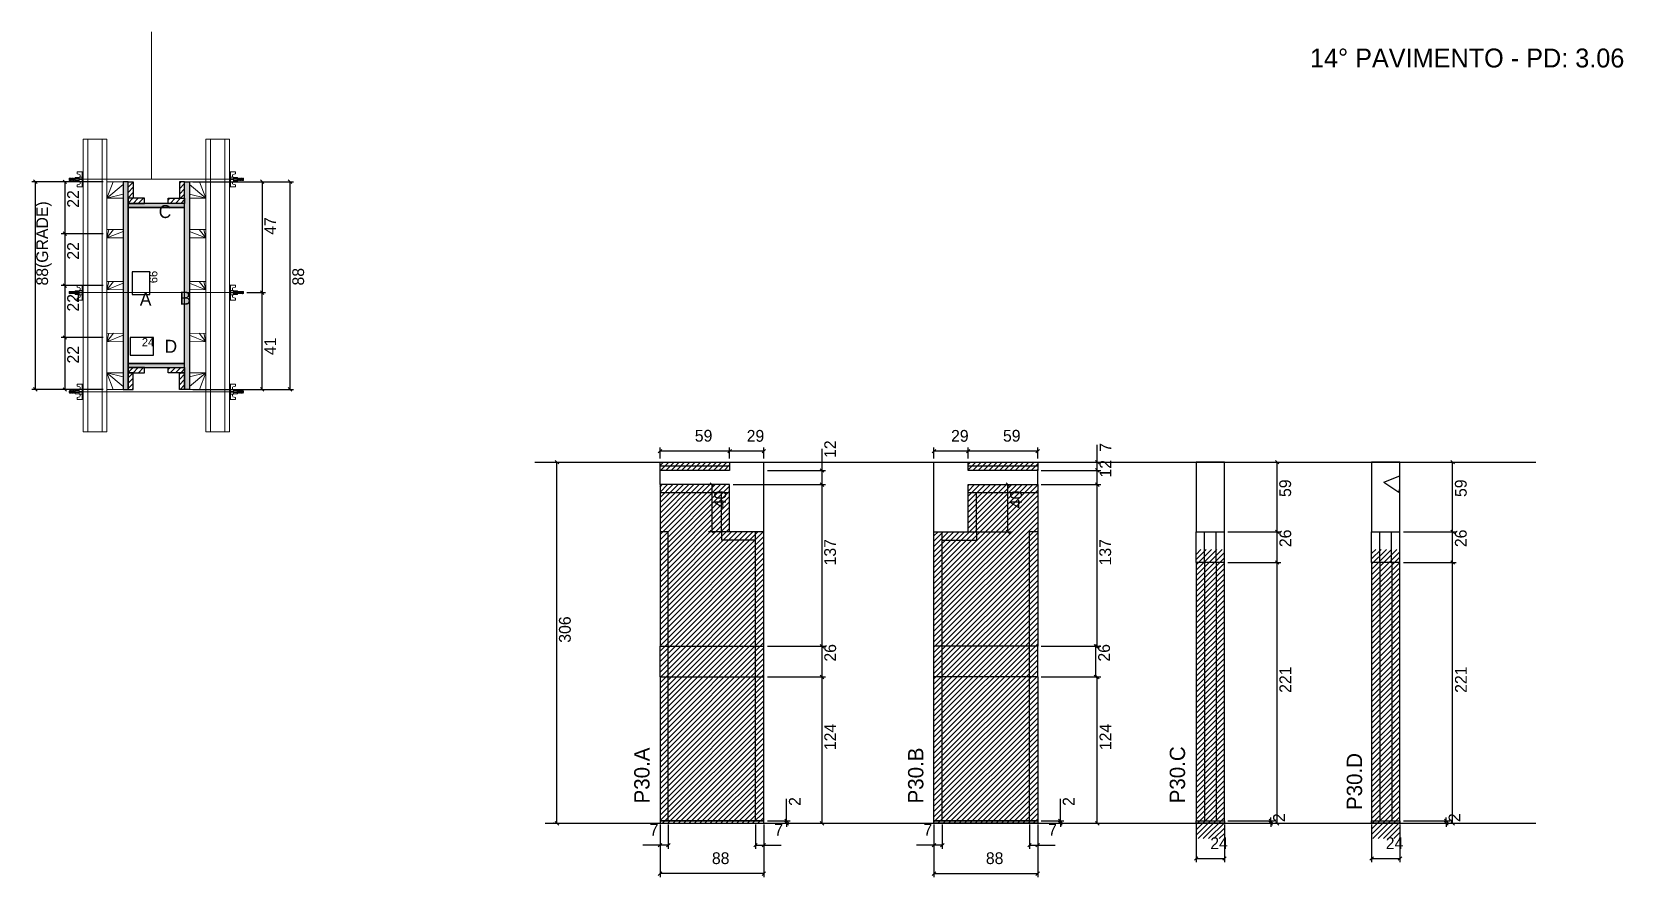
# Model space of a CAD drawing. Header units: metres. Extents: x 7354 to 8703, y 2796 to 3513.
import ezdxf

# ---------------------------------------------------------------- set-up
doc = ezdxf.new("R2010")
doc.units = ezdxf.units.M
for name, color, linetype in [('CHAPA', 7, 'Continuous'), ('COTA', 7, 'Continuous'), ('Hachura', 7, 'Continuous'), ('Madeira', 7, 'Continuous'), ('NIVEL 2° PAV.', 7, 'Continuous'), ('NOMENCLATURA', 7, 'Continuous'), ('Nível', 7, 'Continuous'), ('Painéis', 7, 'Continuous'), ('Perfil Metálico', 7, 'Continuous'), ('SARR_2.2x7', 7, 'Continuous'), ('SARRAFO', 7, 'Continuous'), ('Texto Seção', 7, 'Continuous'), ('TEXTO_GERAL', 7, 'Continuous')]:
    doc.layers.add(name, color=color, linetype=linetype)

msp = doc.modelspace()

# ---------------------------------------------------------------- hatches: boundary and pattern name
at = {"layer": 'COTA'}
h = msp.add_hatch(dxfattribs=at)
h.set_pattern_fill('AR-CONC')
h.paths.add_polyline_path([(8341.2, 3088.9), (8365.2, 3088.9), (8365.2, 3147.9), (8341.2, 3147.9), (8341.2, 3088.9)])
h = msp.add_hatch(dxfattribs=at)
h.set_pattern_fill('AR-CONC')
h.paths.add_polyline_path([(8490, 3088.9), (8514, 3088.9), (8514, 3147.9), (8490, 3147.9), (8490, 3088.9)])
at = {"layer": 'Hachura'}
h = msp.add_hatch(color=7, dxfattribs=at)
h.dxf.hatch_style = 1
h.paths.add_polyline_path([(7435.5, 3385.6), (7431.5, 3385.6), (7431.5, 3209.6), (7435.5, 3209.6), (7435.5, 3385.6)])
h = msp.add_hatch(dxfattribs=at)
h.set_pattern_fill('ANSI31')
h.paths.add_polyline_path([(7435.5, 3371.6), (7439.9, 3371.6), (7439.9, 3385.6), (7435.5, 3385.6), (7435.5, 3371.6)])
h = msp.add_hatch(dxfattribs=at)
h.set_pattern_fill('ANSI31')
h.paths.add_polyline_path([(7483.5, 3371.6), (7479.1, 3371.6), (7479.1, 3385.6), (7483.5, 3385.6), (7483.5, 3371.6)])
h = msp.add_hatch(color=7, dxfattribs=at)
h.dxf.hatch_style = 1
h.paths.add_polyline_path([(7483.5, 3385.6), (7487.5, 3385.6), (7487.5, 3209.6), (7483.5, 3209.6), (7483.5, 3385.6)])
h = msp.add_hatch(dxfattribs=at)
h.set_pattern_fill('ANSI31')
h.paths.add_polyline_path([(7435.5, 3367.2), (7435.5, 3371.6), (7449.5, 3371.6), (7449.5, 3367.2), (7435.5, 3367.2)])
h = msp.add_hatch(color=7, dxfattribs=at)
h.dxf.hatch_style = 1
h.paths.add_polyline_path([(7483.5, 3363.6), (7483.5, 3367.2), (7435.5, 3367.2), (7435.5, 3363.6), (7483.5, 3363.6)])
h = msp.add_hatch(color=7, dxfattribs=at)
h.dxf.hatch_style = 1
h.paths.add_polyline_path([(7483.5, 3363.6), (7483.5, 3367.2), (7435.5, 3367.2), (7435.5, 3363.6), (7483.5, 3363.6)])
h = msp.add_hatch(dxfattribs=at)
h.set_pattern_fill('ANSI31')
h.paths.add_polyline_path([(7483.5, 3367.2), (7483.5, 3371.6), (7469.5, 3371.6), (7469.5, 3367.2), (7483.5, 3367.2)])
h = msp.add_hatch(color=7, dxfattribs=at)
h.dxf.hatch_style = 1
h.paths.add_polyline_path([(7483.5, 3228), (7483.5, 3231.6), (7435.5, 3231.6), (7435.5, 3228), (7483.5, 3228)])
h = msp.add_hatch(color=7, dxfattribs=at)
h.dxf.hatch_style = 1
h.paths.add_polyline_path([(7483.5, 3228), (7483.5, 3231.6), (7435.5, 3231.6), (7435.5, 3228), (7483.5, 3228)])
h = msp.add_hatch(dxfattribs=at)
h.set_pattern_fill('ANSI31')
h.paths.add_polyline_path([(7435.5, 3223.6), (7435.5, 3228), (7449.5, 3228), (7449.5, 3223.6), (7435.5, 3223.6)])
h = msp.add_hatch(dxfattribs=at)
h.set_pattern_fill('ANSI31')
h.paths.add_polyline_path([(7483.5, 3223.6), (7483.5, 3228), (7469.5, 3228), (7469.5, 3223.6), (7483.5, 3223.6)])
h = msp.add_hatch(dxfattribs=at)
h.set_pattern_fill('ANSI31')
h.paths.add_polyline_path([(7435.5, 3223.6), (7439.9, 3223.6), (7439.9, 3209.6), (7435.5, 3209.6), (7435.5, 3223.6)])
h = msp.add_hatch(dxfattribs=at)
h.set_pattern_fill('ANSI31')
h.paths.add_polyline_path([(7483.5, 3223.6), (7479.1, 3223.6), (7479.1, 3209.6), (7483.5, 3209.6), (7483.5, 3223.6)])
h = msp.add_hatch(dxfattribs=at)
h.set_pattern_fill('ANSI31')
h.paths.add_polyline_path([(7974.6, 2991.9), (7886.6, 2991.9), (7886.6, 2841.9), (7974.6, 2841.9), (7974.6, 2991.9)])
h.paths.add_polyline_path([(7945.6, 3140.9), (7945.6, 3147.9), (7886.6, 3147.9), (7886.6, 3140.9), (7945.6, 3140.9)])
h.paths.add_polyline_path([(7974.6, 3088.9), (7945.6, 3088.9), (7945.6, 3128.9), (7886.6, 3128.9), (7886.6, 3088.9), (7886.6, 3088.9), (7886.6, 2991.9), (7974.6, 2991.9), (7974.6, 3088.9)])
h = msp.add_hatch(dxfattribs=at)
h.set_pattern_fill('ANSI31')
h.paths.add_polyline_path([(8118.9, 2991.9), (8206.9, 2991.9), (8206.9, 2841.9), (8118.9, 2841.9), (8118.9, 2991.9)])
h.paths.add_polyline_path([(8147.9, 3140.9), (8147.9, 3147.9), (8206.9, 3147.9), (8206.9, 3140.9), (8147.9, 3140.9)])
h.paths.add_polyline_path([(8118.9, 3088.9), (8147.9, 3088.9), (8147.9, 3128.9), (8206.9, 3128.9), (8206.9, 3088.9), (8206.9, 3088.9), (8206.9, 2991.9), (8118.9, 2991.9), (8118.9, 3088.9)])
h = msp.add_hatch(dxfattribs=at)
h.set_pattern_fill('ANSI31')
h.paths.add_polyline_path([(8365.2, 3073.9), (8341.2, 3073.9), (8341.2, 2828.9), (8365.2, 2828.9), (8365.2, 3073.9)])
h = msp.add_hatch(dxfattribs=at)
h.set_pattern_fill('ANSI31')
h.paths.add_polyline_path([(8514, 3073.9), (8490, 3073.9), (8490, 2828.9), (8514, 2828.9), (8514, 3073.9)])

# ---------------------------------------------------------------- linework, layer by layer
at = {"layer": 'CHAPA', "color": 1, "lineweight": 25}
for points in [[(7435.5, 3385.6), (7431.5, 3385.6), (7431.5, 3209.6), (7435.5, 3209.6)], [(7435.5, 3385.6), (7431.5, 3385.6), (7431.5, 3209.6), (7435.5, 3209.6)], [(7483.5, 3385.6), (7487.5, 3385.6), (7487.5, 3209.6), (7483.5, 3209.6)], [(7483.5, 3385.6), (7487.5, 3385.6), (7487.5, 3209.6), (7483.5, 3209.6)], [(7483.5, 3363.6), (7483.5, 3367.2), (7435.5, 3367.2), (7435.5, 3363.6)], [(7483.5, 3363.6), (7483.5, 3367.2), (7435.5, 3367.2), (7435.5, 3363.6)], [(7483.5, 3228), (7483.5, 3231.6), (7435.5, 3231.6), (7435.5, 3228)], [(7483.5, 3228), (7483.5, 3231.6), (7435.5, 3231.6), (7435.5, 3228)]]:
    msp.add_lwpolyline(points, close=True, dxfattribs=at)
at = {"layer": 'COTA', "color": 0, "lineweight": 25}
for p, q in [((7358.4, 3384.1), (7355.4, 3387.1)), ((7383.4, 3384), (7380.4, 3387)), ((7550.7, 3384.1), (7547.7, 3387.1)), ((7574.4, 3384.1), (7571.4, 3387.1)), ((7380.4, 3343), (7383.4, 3340)), ((7383.4, 3340), (7380.4, 3343)), ((7380.4, 3299), (7383.4, 3296)), ((7383.4, 3296), (7380.4, 3299)), ((7550.7, 3290.1), (7547.7, 3293.1)), ((7547.7, 3293.1), (7550.7, 3290.1)), ((7380.4, 3255), (7383.4, 3252)), ((7383.4, 3252), (7380.4, 3255)), ((7355.4, 3211.1), (7358.4, 3208.1)), ((7380.4, 3211), (7383.4, 3208)), ((7547.7, 3211.1), (7550.7, 3208.1)), ((7571.4, 3211.1), (7574.4, 3208.1)), ((7888.1, 3158.7), (7885.1, 3155.7)), ((7944.1, 3155.7), (7947.1, 3158.7)), ((7947.1, 3158.7), (7944.1, 3155.7)), ((7973.1, 3155.7), (7976.1, 3158.7)), ((8120.4, 3158.7), (8117.4, 3155.7)), ((8146.4, 3155.7), (8149.4, 3158.7)), ((8149.4, 3158.7), (8146.4, 3155.7)), ((8205.4, 3155.7), (8208.4, 3158.7)), ((8258.9, 3146.4), (8255.9, 3149.4)), ((8411.4, 3146.4), (8408.4, 3149.4)), ((8560.2, 3146.4), (8557.2, 3149.4)), ((8025.5, 3139.3), (8022.5, 3142.3)), ((8258.9, 3139.4), (8255.9, 3142.4)), ((8255.9, 3142.4), (8258.9, 3139.4)), ((7932.2, 3127.4), (7929.2, 3130.4)), ((8025.5, 3127.4), (8022.5, 3130.4)), ((8022.5, 3130.4), (8025.5, 3127.4)), ((8183, 3127.4), (8180, 3130.4)), ((8258.9, 3127.4), (8255.9, 3130.4)), ((8255.9, 3130.4), (8258.9, 3127.4)), ((7929.2, 3090.4), (7932.2, 3087.4)), ((8180, 3090.4), (8183, 3087.4)), ((8408.4, 3090.4), (8411.4, 3087.4)), ((8557.2, 3090.4), (8560.2, 3087.4)), ((8411.4, 3061.4), (8408.4, 3064.4)), ((8560.2, 3061.4), (8557.2, 3064.4)), ((8022.5, 2993.4), (8025.5, 2990.4)), ((8255.9, 2993.4), (8258.9, 2990.4)), ((8025.5, 2964.4), (8022.5, 2967.4)), ((8258.9, 2964.4), (8255.9, 2967.4)), ((7992.4, 2845.4), (7995.4, 2842.4)), ((7995.4, 2840.4), (7992.4, 2843.4)), ((8022.5, 2843.4), (8025.5, 2840.4)), ((8224.6, 2845.4), (8227.6, 2842.4)), ((8227.6, 2840.4), (8224.6, 2843.4)), ((8255.9, 2843.4), (8258.9, 2840.4)), ((8403, 2845.4), (8406, 2842.4)), ((8406, 2840.4), (8403, 2843.4)), ((8408.4, 2843.4), (8411.4, 2840.4)), ((8551.8, 2845.4), (8554.8, 2842.4)), ((8554.8, 2840.4), (8551.8, 2843.4)), ((8557.2, 2843.4), (8560.2, 2840.4)), ((7888.1, 2824.8), (7885.1, 2821.8)), ((7892.1, 2821.8), (7895.1, 2824.8)), ((7969.1, 2824.8), (7966.1, 2821.8)), ((7973.1, 2821.8), (7976.1, 2824.8)), ((8120.4, 2824.8), (8117.4, 2821.8)), ((8124.4, 2821.8), (8127.4, 2824.8)), ((8201.4, 2824.8), (8198.4, 2821.8)), ((8205.4, 2821.8), (8208.4, 2824.8)), ((8342.7, 2813.5), (8339.7, 2810.5)), ((8363.7, 2810.5), (8366.7, 2813.5)), ((8491.5, 2813.5), (8488.5, 2810.5)), ((8512.5, 2810.5), (8515.5, 2813.5)), ((7888.1, 2800.7), (7885.1, 2797.7)), ((7973.1, 2797.7), (7976.1, 2800.7)), ((8120.4, 2800.7), (8117.4, 2797.7)), ((8205.4, 2797.7), (8208.4, 2800.7))]:
    msp.add_line(p, q, dxfattribs=at)
at = {"layer": 'COTA', "color": 241, "lineweight": 25}
for p, q in [((7414.5, 3385.6), (7353.9, 3385.6)), ((7356.9, 3209.6), (7356.9, 3385.6)), ((7414.5, 3385.5), (7378.9, 3385.5)), ((7381.9, 3385.5), (7381.9, 3341.5)), ((7490.5, 3385.6), (7575.9, 3385.6)), ((7524.5, 3385.6), (7552.2, 3385.6)), ((7549.2, 3385.6), (7549.2, 3291.6)), ((7572.9, 3209.6), (7572.9, 3385.6)), ((7414.5, 3341.5), (7378.9, 3341.5)), ((7414.5, 3341.5), (7378.9, 3341.5)), ((7381.9, 3341.5), (7381.9, 3297.5)), ((7414.5, 3297.5), (7378.9, 3297.5)), ((7414.5, 3297.5), (7378.9, 3297.5)), ((7381.9, 3297.5), (7381.9, 3253.5)), ((7536.3, 3291.6), (7552.2, 3291.6)), ((7536.3, 3291.6), (7552.2, 3291.6)), ((7549.2, 3209.6), (7549.2, 3291.6)), ((7414.5, 3253.5), (7378.9, 3253.5)), ((7414.5, 3253.5), (7378.9, 3253.5)), ((7381.9, 3253.5), (7381.9, 3209.5)), ((7414.5, 3209.6), (7353.9, 3209.6)), ((7414.5, 3209.5), (7378.9, 3209.5)), ((7490.5, 3209.6), (7575.9, 3209.6)), ((7524.5, 3209.6), (7552.2, 3209.6)), ((7945.6, 3147.9), (7974.6, 3147.9)), ((7974.6, 3088.9), (7974.6, 3147.9)), ((8118.9, 3088.9), (8118.9, 3147.9)), ((8118.9, 3147.9), (8147.9, 3147.9)), ((7886.6, 3128.9), (7886.6, 3140.9)), ((8206.9, 3128.9), (8206.9, 3140.9))]:
    msp.add_line(p, q, dxfattribs=at)
at = {"layer": 'COTA', "color": 180, "lineweight": 25}
for p, q in [((7453.9, 3309.1), (7438.9, 3309.1)), ((7438.9, 3309.1), (7438.9, 3290.1)), ((7453.9, 3290.1), (7453.9, 3309.1)), ((7438.9, 3290.1), (7453.9, 3290.1)), ((7457, 3253.6), (7437.4, 3253.6)), ((7437.4, 3253.6), (7437.4, 3238.6)), ((7457, 3238.6), (7457, 3253.6)), ((7437.4, 3238.6), (7457, 3238.6))]:
    msp.add_line(p, q, dxfattribs=at)
at = {"layer": 'COTA', "color": 4, "lineweight": 25}
for p, q in [((7886.6, 3150.9), (7886.6, 3160.2)), ((7945.6, 3150.9), (7945.6, 3160.2)), ((7945.6, 3150.9), (7945.6, 3160.2)), ((7974.6, 3150.9), (7974.6, 3160.2)), ((8024, 3140.8), (8024, 3159.1)), ((8118.9, 3150.9), (8118.9, 3160.2)), ((8147.9, 3150.9), (8147.9, 3160.2)), ((8147.9, 3150.9), (8147.9, 3160.2)), ((8206.9, 3150.9), (8206.9, 3160.2)), ((8257.4, 3147.9), (8257.4, 3162.6)), ((7945.6, 3157.2), (7886.6, 3157.2)), ((7974.6, 3157.2), (7945.6, 3157.2)), ((8147.9, 3157.2), (8118.9, 3157.2)), ((8206.9, 3157.2), (8147.9, 3157.2)), ((8209.9, 3147.9), (8260.4, 3147.9)), ((8257.4, 3140.9), (8257.4, 3147.9)), ((8368.2, 3147.9), (8412.9, 3147.9)), ((8409.9, 3088.9), (8409.9, 3147.9)), ((8517, 3147.9), (8561.7, 3147.9)), ((8558.7, 3088.9), (8558.7, 3147.9)), ((7977.6, 3140.8), (8027, 3140.8)), ((8024, 3128.9), (8024, 3140.8)), ((8209.9, 3140.9), (8260.4, 3140.9)), ((8209.9, 3140.9), (8260.4, 3140.9)), ((8257.4, 3128.9), (8257.4, 3140.9)), ((7942.6, 3128.9), (7927.7, 3128.9)), ((7930.7, 3088.9), (7930.7, 3128.9)), ((7948.6, 3128.9), (8027, 3128.9)), ((7948.6, 3128.9), (8027, 3128.9)), ((8024, 2991.9), (8024, 3128.9)), ((8150.9, 3128.9), (8184.5, 3128.9)), ((8181.5, 3088.9), (8181.5, 3128.9)), ((8209.9, 3128.9), (8260.4, 3128.9)), ((8209.9, 3128.9), (8260.4, 3128.9)), ((8257.4, 2991.9), (8257.4, 3128.9)), ((7942.6, 3088.9), (7927.7, 3088.9)), ((8150.9, 3088.9), (8184.5, 3088.9)), ((8368.2, 3088.9), (8412.9, 3088.9)), ((8517, 3088.9), (8561.7, 3088.9)), ((8368.2, 3062.9), (8412.9, 3062.9)), ((8409.9, 2841.9), (8409.9, 3062.9)), ((8517, 3062.9), (8561.7, 3062.9)), ((8558.7, 2841.9), (8558.7, 3062.9)), ((7977.6, 2991.9), (8027, 2991.9)), ((8209.9, 2991.9), (8260.4, 2991.9)), ((7977.6, 2965.9), (8027, 2965.9)), ((8024, 2841.9), (8024, 2965.9)), ((8209.9, 2965.9), (8260.4, 2965.9)), ((8257.4, 2841.9), (8257.4, 2965.9)), ((7993.9, 2843.9), (7993.9, 2862.7)), ((8226.1, 2843.9), (8226.1, 2862.7)), ((7886.6, 2840.9), (7886.6, 2796.2)), ((7886.6, 2838.9), (7886.6, 2820.3)), ((7893.6, 2840.9), (7893.6, 2820.3)), ((7967.6, 2840.9), (7967.6, 2820.3)), ((7974.6, 2840.9), (7974.6, 2796.2)), ((7974.6, 2838.9), (7974.6, 2820.3)), ((7977.6, 2843.9), (7996.9, 2843.9)), ((7977.6, 2841.9), (7996.9, 2841.9)), ((7977.6, 2841.9), (8027, 2841.9)), ((7993.9, 2841.9), (7993.9, 2843.9)), ((7993.9, 2841.9), (7993.9, 2838.9)), ((8118.9, 2840.9), (8118.9, 2796.2)), ((8118.9, 2838.9), (8118.9, 2820.3)), ((8125.9, 2840.9), (8125.9, 2820.3)), ((8199.9, 2840.9), (8199.9, 2820.3)), ((8206.9, 2840.9), (8206.9, 2796.2)), ((8206.9, 2838.9), (8206.9, 2820.3)), ((8209.9, 2843.9), (8229.1, 2843.9)), ((8209.9, 2841.9), (8229.1, 2841.9)), ((8209.9, 2841.9), (8260.4, 2841.9)), ((8226.1, 2841.9), (8226.1, 2843.9)), ((8226.1, 2841.9), (8226.1, 2838.9)), ((8341.2, 2840.9), (8341.2, 2809)), ((8365.2, 2840.9), (8365.2, 2809)), ((8368.2, 2843.9), (8407.5, 2843.9)), ((8368.2, 2841.9), (8407.5, 2841.9)), ((8368.2, 2841.9), (8412.9, 2841.9)), ((8404.5, 2843.9), (8404.5, 2846.9)), ((8404.5, 2841.9), (8404.5, 2843.9)), ((8404.5, 2841.9), (8404.5, 2838.9)), ((8490, 2840.9), (8490, 2809)), ((8514, 2840.9), (8514, 2809)), ((8517, 2843.9), (8556.3, 2843.9)), ((8517, 2841.9), (8556.3, 2841.9)), ((8517, 2841.9), (8561.7, 2841.9)), ((8553.3, 2843.9), (8553.3, 2846.9)), ((8553.3, 2841.9), (8553.3, 2843.9)), ((8553.3, 2841.9), (8553.3, 2838.9)), ((7886.6, 2823.3), (7871.9, 2823.3)), ((7893.6, 2823.3), (7886.6, 2823.3)), ((7967.6, 2823.3), (7974.6, 2823.3)), ((7974.6, 2823.3), (7989.4, 2823.3)), ((8118.9, 2823.3), (8104.1, 2823.3)), ((8125.9, 2823.3), (8118.9, 2823.3)), ((8199.9, 2823.3), (8206.9, 2823.3)), ((8206.9, 2823.3), (8221.6, 2823.3)), ((8341.2, 2812), (8365.2, 2812)), ((8490, 2812), (8514, 2812)), ((7974.6, 2799.2), (7886.6, 2799.2)), ((8118.9, 2799.2), (8206.9, 2799.2))]:
    msp.add_line(p, q, dxfattribs=at)
at = {"layer": 'COTA', "color": 241, "lineweight": 25}
for points in [[(8365.2, 3088.9), (8365.2, 3147.9), (8341.2, 3147.9), (8341.2, 3088.9)], [(8514, 3088.9), (8514, 3147.9), (8490, 3147.9), (8490, 3088.9)]]:
    msp.add_lwpolyline(points, dxfattribs=at)
at = {"layer": 'Hachura', "color": 0, "lineweight": 9}
for p, q in [((7386, 3388.6), (7385.7, 3388.3)), ((7385.7, 3388.3), (7385.7, 3387)), ((7386, 3386.7), (7385.7, 3387)), ((7386.3, 3388.6), (7386, 3388.6)), ((7386, 3386.7), (7386, 3388.6)), ((7386.7, 3386.7), (7386, 3388)), ((7386.6, 3386.6), (7386, 3387.7)), ((7386, 3387.2), (7386.3, 3386.5)), ((7386, 3386.9), (7386.1, 3386.7)), ((7386.3, 3388.6), (7387.3, 3386.7)), ((7386.3, 3388.6), (7387.3, 3386.7)), ((7386.4, 3388.7), (7387.5, 3386.5)), ((7387.7, 3386.6), (7386.7, 3388.7)), ((7387.5, 3388.6), (7386.8, 3388.6)), ((7387.8, 3386.7), (7386.8, 3388.6)), ((7387.5, 3388.6), (7388.5, 3386.7)), ((7387.6, 3388.7), (7388.7, 3386.5)), ((7388.9, 3386.6), (7387.8, 3388.7)), ((7388.7, 3388.6), (7388, 3388.6)), ((7389, 3386.7), (7388, 3388.6)), ((7388.2, 3388.6), (7388, 3388.6)), ((7388.7, 3388.7), (7389.8, 3386.5)), ((7388.7, 3388.6), (7389.6, 3386.7)), ((7390.1, 3386.6), (7389, 3388.7)), ((7389.8, 3388.6), (7389.2, 3388.6)), ((7390.1, 3386.7), (7389.2, 3388.6)), ((7389.8, 3388.6), (7390.8, 3386.7)), ((7390.8, 3387.4), (7390.1, 3388.7)), ((7390.8, 3387.7), (7390.3, 3388.6)), ((7390.8, 3388.6), (7390.3, 3388.6)), ((7390.8, 3385.9), (7390.8, 3389.2)), ((7390.8, 3385.9), (7390.8, 3389.2)), ((7390.8, 3389.2), (7394, 3389.2)), ((7390.8, 3388.2), (7394, 3388.2)), ((7392.3, 3394), (7392.3, 3392.3)), ((7392.3, 3392.3), (7394.5, 3391.8)), ((7397.5, 3394), (7392.4, 3394)), ((7394, 3389.5), (7394, 3385.6)), ((7396.6, 3389.5), (7394, 3389.5)), ((7396.6, 3387.9), (7394.6, 3387.9)), ((7394.6, 3387.4), (7396.6, 3387.4)), ((7394.8, 3391.4), (7394.8, 3389.5)), ((7396.6, 3394), (7396.6, 3381.1)), ((7396.6, 3394), (7396.6, 3388.9)), ((7396.6, 3393.9), (7397.5, 3393.9)), ((7396.6, 3393.7), (7397.5, 3393.7)), ((7396.6, 3393.3), (7397.5, 3393.3)), ((7396.6, 3392.9), (7397.5, 3392.9)), ((7396.6, 3392), (7397.5, 3392)), ((7396.6, 3390.6), (7397.5, 3390.6)), ((7396.6, 3387.6), (7396.6, 3389.5)), ((7396.6, 3388.9), (7396.6, 3388.2)), ((7396.6, 3387.6), (7397.5, 3387.6)), ((7396.9, 3388.5), (7396.7, 3388.5)), ((7397.3, 3388.5), (7396.9, 3388.5)), ((7397.5, 3381.1), (7397.5, 3394)), ((7397.5, 3382.1), (7397.5, 3389.9)), ((7521.5, 3381.1), (7521.5, 3394)), ((7521.5, 3394), (7526.6, 3394)), ((7522.4, 3393.9), (7521.5, 3393.9)), ((7522.4, 3393.7), (7521.5, 3393.7)), ((7522.4, 3393.3), (7521.5, 3393.3)), ((7522.4, 3392.9), (7521.5, 3392.9)), ((7522.4, 3392), (7521.5, 3392)), ((7522.4, 3390.6), (7521.5, 3390.6)), ((7521.5, 3382.1), (7521.5, 3389.9)), ((7522.4, 3387.6), (7521.5, 3387.6)), ((7521.6, 3388.5), (7522.1, 3388.5)), ((7522.1, 3388.5), (7522.3, 3388.5)), ((7522.4, 3394), (7522.4, 3381.1)), ((7522.4, 3394), (7522.4, 3388.9)), ((7522.4, 3387.6), (7522.4, 3389.5)), ((7522.4, 3389.5), (7525, 3389.5)), ((7522.4, 3388.9), (7522.4, 3388.2)), ((7522.4, 3387.9), (7524.4, 3387.9)), ((7524.4, 3387.4), (7522.4, 3387.4)), ((7524.2, 3391.4), (7524.2, 3389.5)), ((7526.6, 3392.3), (7524.4, 3391.8)), ((7525, 3389.5), (7525, 3385.6)), ((7528.2, 3389.2), (7525, 3389.2)), ((7528.2, 3388.2), (7525, 3388.2)), ((7526.6, 3394), (7526.6, 3392.3)), ((7528.1, 3385.9), (7528.1, 3389.2)), ((7528.2, 3385.9), (7528.2, 3389.2)), ((7528.2, 3387.4), (7528.8, 3388.7)), ((7529.2, 3388.6), (7528.2, 3386.7)), ((7528.2, 3387.7), (7528.6, 3388.6)), ((7528.2, 3388.6), (7528.6, 3388.6)), ((7528.8, 3386.7), (7529.8, 3388.6)), ((7528.9, 3386.6), (7530, 3388.7)), ((7530.2, 3388.7), (7529.1, 3386.5)), ((7529.2, 3388.6), (7529.8, 3388.6)), ((7530.3, 3388.6), (7529.4, 3386.7)), ((7530, 3386.7), (7531, 3388.6)), ((7530.1, 3386.6), (7531.1, 3388.7)), ((7531.4, 3388.7), (7530.3, 3386.5)), ((7530.3, 3388.6), (7531, 3388.6)), ((7531.5, 3388.6), (7530.5, 3386.7)), ((7530.8, 3388.6), (7531, 3388.6)), ((7531.2, 3386.6), (7532.3, 3388.7)), ((7531.2, 3386.7), (7532.1, 3388.6)), ((7532.6, 3388.7), (7531.5, 3386.5)), ((7531.5, 3388.6), (7532.1, 3388.6)), ((7532.6, 3388.6), (7531.7, 3386.7)), ((7532.6, 3388.6), (7531.7, 3386.7)), ((7532.3, 3386.7), (7533, 3388)), ((7532.4, 3386.6), (7533, 3387.7)), ((7532.6, 3388.6), (7533, 3388.6)), ((7533, 3387.2), (7532.6, 3386.5)), ((7533, 3386.9), (7532.8, 3386.7)), ((7533, 3388.6), (7533.3, 3388.3)), ((7533, 3386.7), (7533, 3388.6)), ((7533, 3386.7), (7533.3, 3387)), ((7533.3, 3388.3), (7533.3, 3387)), ((7386.7, 3386.7), (7387.3, 3386.7)), ((7388.5, 3386.7), (7387.8, 3386.7)), ((7389.2, 3386.7), (7389, 3386.7)), ((7389.2, 3386.7), (7389.6, 3386.7)), ((7390.1, 3386.7), (7390.8, 3386.7)), ((7390.8, 3386.7), (7394, 3386.7)), ((7394, 3385.9), (7390.8, 3385.9)), ((7392.3, 3382.8), (7394.5, 3383.4)), ((7392.3, 3381.1), (7392.3, 3382.8)), ((7396.6, 3381.1), (7392.3, 3381.1)), ((7394, 3385.6), (7394, 3385.9)), ((7394, 3385.6), (7394, 3385.9)), ((7394, 3385.6), (7396.6, 3385.6)), ((7394.8, 3383.7), (7394.8, 3385.6)), ((7396.6, 3384.5), (7397.5, 3384.5)), ((7396.6, 3383.1), (7397.5, 3383.1)), ((7396.6, 3382.3), (7397.5, 3382.3)), ((7396.6, 3381.8), (7397.5, 3381.8)), ((7396.6, 3381.5), (7397.5, 3381.5)), ((7396.6, 3381.3), (7397.5, 3381.3)), ((7396.6, 3381.1), (7397.5, 3381.1)), ((7396.7, 3386.6), (7397.1, 3386.6)), ((7522.4, 3384.5), (7521.5, 3384.5)), ((7522.4, 3383.1), (7521.5, 3383.1)), ((7522.4, 3382.3), (7521.5, 3382.3)), ((7522.4, 3381.8), (7521.5, 3381.8)), ((7522.4, 3381.5), (7521.5, 3381.5)), ((7522.4, 3381.3), (7521.5, 3381.3)), ((7522.4, 3381.1), (7521.5, 3381.1)), ((7522.3, 3386.6), (7521.8, 3386.6)), ((7525, 3385.6), (7522.4, 3385.6)), ((7522.4, 3381.1), (7526.6, 3381.1)), ((7524.2, 3383.7), (7524.2, 3385.6)), ((7526.6, 3382.8), (7524.4, 3383.4)), ((7528.2, 3386.7), (7525, 3386.7)), ((7525, 3385.9), (7528.2, 3385.9)), ((7525, 3385.6), (7525, 3385.9)), ((7525, 3385.6), (7525, 3385.9)), ((7526.6, 3381.1), (7526.6, 3382.8)), ((7528.8, 3386.7), (7528.2, 3386.7)), ((7529.8, 3386.7), (7529.4, 3386.7)), ((7529.8, 3386.7), (7530, 3386.7)), ((7530.5, 3386.7), (7531.2, 3386.7)), ((7532.3, 3386.7), (7531.7, 3386.7)), ((7386, 3292.6), (7385.7, 3292.3)), ((7386.3, 3292.6), (7386, 3292.6)), ((7386, 3290.7), (7386, 3292.6)), ((7386.3, 3292.6), (7387.3, 3290.7)), ((7386.3, 3292.6), (7387.3, 3290.7)), ((7386.4, 3292.7), (7387.5, 3290.5)), ((7387.7, 3290.6), (7386.7, 3292.7)), ((7387.5, 3292.6), (7386.8, 3292.6)), ((7387.8, 3290.7), (7386.8, 3292.6)), ((7387.5, 3292.6), (7388.5, 3290.7)), ((7387.6, 3292.7), (7388.7, 3290.5)), ((7388.9, 3290.6), (7387.8, 3292.7)), ((7388.7, 3292.6), (7388, 3292.6)), ((7389, 3290.7), (7388, 3292.6)), ((7388.2, 3292.6), (7388, 3292.6)), ((7388.7, 3292.7), (7389.8, 3290.5)), ((7388.7, 3292.6), (7389.6, 3290.7)), ((7390.1, 3290.6), (7389, 3292.7)), ((7389.8, 3292.6), (7389.2, 3292.6)), ((7390.1, 3290.7), (7389.2, 3292.6)), ((7389.8, 3292.6), (7390.8, 3290.7)), ((7390.8, 3291.4), (7390.1, 3292.7)), ((7390.8, 3291.7), (7390.3, 3292.6)), ((7390.8, 3292.6), (7390.3, 3292.6)), ((7390.8, 3289.9), (7390.8, 3293.2)), ((7390.8, 3289.9), (7390.8, 3293.2)), ((7390.8, 3293.2), (7394, 3293.2)), ((7392.3, 3298), (7392.3, 3296.3)), ((7392.3, 3296.3), (7394.5, 3295.8)), ((7397.5, 3298), (7392.4, 3298)), ((7394, 3293.5), (7394, 3289.6)), ((7396.6, 3293.5), (7394, 3293.5)), ((7394.8, 3295.4), (7394.8, 3293.5)), ((7396.6, 3298), (7396.6, 3285.1)), ((7396.6, 3298), (7396.6, 3292.9)), ((7396.6, 3297.9), (7397.5, 3297.9)), ((7396.6, 3297.7), (7397.5, 3297.7)), ((7396.6, 3297.3), (7397.5, 3297.3)), ((7396.6, 3296.9), (7397.5, 3296.9)), ((7396.6, 3296), (7397.5, 3296)), ((7396.6, 3294.6), (7397.5, 3294.6)), ((7396.6, 3291.6), (7396.6, 3293.5)), ((7396.6, 3292.9), (7396.6, 3292.2)), ((7396.9, 3292.5), (7396.7, 3292.5)), ((7397.3, 3292.5), (7396.9, 3292.5)), ((7397.5, 3285.1), (7397.5, 3298)), ((7397.5, 3286.1), (7397.5, 3293.9)), ((7521.5, 3285.1), (7521.5, 3298)), ((7521.5, 3298), (7526.6, 3298)), ((7522.4, 3297.9), (7521.5, 3297.9)), ((7522.4, 3297.7), (7521.5, 3297.7)), ((7522.4, 3297.3), (7521.5, 3297.3)), ((7522.4, 3296.9), (7521.5, 3296.9)), ((7522.4, 3296), (7521.5, 3296)), ((7522.4, 3294.6), (7521.5, 3294.6)), ((7521.5, 3286.1), (7521.5, 3293.9)), ((7521.6, 3292.5), (7522.1, 3292.5)), ((7522.1, 3292.5), (7522.3, 3292.5)), ((7522.4, 3298), (7522.4, 3285.1)), ((7522.4, 3298), (7522.4, 3292.9)), ((7522.4, 3291.6), (7522.4, 3293.5)), ((7522.4, 3293.5), (7525, 3293.5)), ((7522.4, 3292.9), (7522.4, 3292.2)), ((7524.2, 3295.4), (7524.2, 3293.5)), ((7526.6, 3296.3), (7524.4, 3295.8)), ((7525, 3293.5), (7525, 3289.6)), ((7528.2, 3293.2), (7525, 3293.2)), ((7526.6, 3298), (7526.6, 3296.3)), ((7528.1, 3289.9), (7528.1, 3293.2)), ((7528.2, 3289.9), (7528.2, 3293.2)), ((7528.2, 3291.4), (7528.8, 3292.7)), ((7529.2, 3292.6), (7528.2, 3290.7)), ((7528.2, 3291.7), (7528.6, 3292.6)), ((7528.2, 3292.6), (7528.6, 3292.6)), ((7528.8, 3290.7), (7529.8, 3292.6)), ((7528.9, 3290.6), (7530, 3292.7)), ((7530.2, 3292.7), (7529.1, 3290.5)), ((7529.2, 3292.6), (7529.8, 3292.6)), ((7530.3, 3292.6), (7529.4, 3290.7)), ((7530, 3290.7), (7531, 3292.6)), ((7530.1, 3290.6), (7531.1, 3292.7)), ((7531.4, 3292.7), (7530.3, 3290.5)), ((7530.3, 3292.6), (7531, 3292.6)), ((7531.5, 3292.6), (7530.5, 3290.7)), ((7530.8, 3292.6), (7531, 3292.6)), ((7531.2, 3290.6), (7532.3, 3292.7)), ((7531.2, 3290.7), (7532.1, 3292.6)), ((7532.6, 3292.7), (7531.5, 3290.5)), ((7531.5, 3292.6), (7532.1, 3292.6)), ((7532.6, 3292.6), (7531.7, 3290.7)), ((7532.6, 3292.6), (7531.7, 3290.7)), ((7532.6, 3292.6), (7533, 3292.6)), ((7533, 3292.6), (7533.3, 3292.3)), ((7533, 3290.7), (7533, 3292.6)), ((7385.7, 3292.3), (7385.7, 3291)), ((7386, 3290.7), (7385.7, 3291)), ((7386.7, 3290.7), (7386, 3292)), ((7386.6, 3290.6), (7386, 3291.7)), ((7386, 3291.2), (7386.3, 3290.5)), ((7386, 3290.9), (7386.1, 3290.7)), ((7386.7, 3290.7), (7387.3, 3290.7)), ((7388.5, 3290.7), (7387.8, 3290.7)), ((7389.2, 3290.7), (7389, 3290.7)), ((7389.2, 3290.7), (7389.6, 3290.7)), ((7390.1, 3290.7), (7390.8, 3290.7)), ((7390.8, 3292.2), (7394, 3292.2)), ((7390.8, 3290.7), (7394, 3290.7)), ((7394, 3289.9), (7390.8, 3289.9)), ((7392.3, 3286.8), (7394.5, 3287.4)), ((7392.3, 3285.1), (7392.3, 3286.8)), ((7396.6, 3285.1), (7392.3, 3285.1)), ((7394, 3289.6), (7394, 3289.9)), ((7394, 3289.6), (7394, 3289.9)), ((7394, 3289.6), (7396.6, 3289.6)), ((7396.6, 3291.9), (7394.6, 3291.9)), ((7394.6, 3291.4), (7396.6, 3291.4)), ((7394.8, 3287.7), (7394.8, 3289.6)), ((7396.6, 3291.6), (7397.5, 3291.6)), ((7396.6, 3288.5), (7397.5, 3288.5)), ((7396.6, 3287.1), (7397.5, 3287.1)), ((7396.6, 3286.3), (7397.5, 3286.3)), ((7396.6, 3285.8), (7397.5, 3285.8)), ((7396.6, 3285.5), (7397.5, 3285.5)), ((7396.6, 3285.3), (7397.5, 3285.3)), ((7396.6, 3285.1), (7397.5, 3285.1)), ((7396.7, 3290.6), (7397.1, 3290.6)), ((7522.4, 3291.6), (7521.5, 3291.6)), ((7522.4, 3288.5), (7521.5, 3288.5)), ((7522.4, 3287.1), (7521.5, 3287.1)), ((7522.4, 3286.3), (7521.5, 3286.3)), ((7522.4, 3285.8), (7521.5, 3285.8)), ((7522.4, 3285.5), (7521.5, 3285.5)), ((7522.4, 3285.3), (7521.5, 3285.3)), ((7522.4, 3285.1), (7521.5, 3285.1)), ((7522.3, 3290.6), (7521.8, 3290.6)), ((7522.4, 3291.9), (7524.4, 3291.9)), ((7524.4, 3291.4), (7522.4, 3291.4)), ((7525, 3289.6), (7522.4, 3289.6)), ((7522.4, 3285.1), (7526.6, 3285.1)), ((7524.2, 3287.7), (7524.2, 3289.6)), ((7526.6, 3286.8), (7524.4, 3287.4)), ((7528.2, 3292.2), (7525, 3292.2)), ((7528.2, 3290.7), (7525, 3290.7)), ((7525, 3289.9), (7528.2, 3289.9)), ((7525, 3289.6), (7525, 3289.9)), ((7525, 3289.6), (7525, 3289.9)), ((7526.6, 3285.1), (7526.6, 3286.8)), ((7528.8, 3290.7), (7528.2, 3290.7)), ((7529.8, 3290.7), (7529.4, 3290.7)), ((7529.8, 3290.7), (7530, 3290.7)), ((7530.5, 3290.7), (7531.2, 3290.7)), ((7532.3, 3290.7), (7531.7, 3290.7)), ((7532.3, 3290.7), (7533, 3292)), ((7532.4, 3290.6), (7533, 3291.7)), ((7533, 3291.2), (7532.6, 3290.5)), ((7533, 3290.9), (7532.8, 3290.7)), ((7533, 3290.7), (7533.3, 3291)), ((7533.3, 3292.3), (7533.3, 3291)), ((7396.6, 3214), (7392.3, 3214)), ((7392.3, 3214), (7392.3, 3212.3)), ((7392.3, 3212.3), (7394.5, 3211.8)), ((7396.6, 3201.1), (7396.6, 3214)), ((7396.6, 3214), (7397.5, 3214)), ((7396.6, 3213.9), (7397.5, 3213.9)), ((7396.6, 3213.7), (7397.5, 3213.7)), ((7396.6, 3213.3), (7397.5, 3213.3)), ((7396.6, 3212.9), (7397.5, 3212.9)), ((7396.6, 3212), (7397.5, 3212)), ((7397.5, 3214), (7397.5, 3201.1)), ((7397.5, 3213.1), (7397.5, 3205.2)), ((7521.5, 3214), (7521.5, 3201.1)), ((7522.4, 3214), (7521.5, 3214)), ((7522.4, 3213.9), (7521.5, 3213.9)), ((7522.4, 3213.7), (7521.5, 3213.7)), ((7522.4, 3213.3), (7521.5, 3213.3)), ((7521.5, 3213.1), (7521.5, 3205.2)), ((7522.4, 3212.9), (7521.5, 3212.9)), ((7522.4, 3212), (7521.5, 3212)), ((7522.4, 3201.1), (7522.4, 3214)), ((7522.4, 3214), (7526.6, 3214)), ((7526.6, 3212.3), (7524.4, 3211.8)), ((7526.6, 3214), (7526.6, 3212.3)), ((7386, 3208.5), (7385.7, 3208.1)), ((7385.7, 3206.9), (7385.7, 3208.1)), ((7386, 3206.5), (7385.7, 3206.9)), ((7386, 3207.9), (7386.3, 3208.6)), ((7386.6, 3208.6), (7386, 3207.4)), ((7386, 3208.2), (7386.1, 3208.5)), ((7386.7, 3208.5), (7386, 3207.2)), ((7386, 3208.5), (7386, 3206.5)), ((7386.3, 3206.5), (7386, 3206.5)), ((7386.3, 3206.5), (7387.3, 3208.5)), ((7386.3, 3206.5), (7387.3, 3208.5)), ((7386.4, 3206.5), (7387.5, 3208.6)), ((7387.7, 3208.6), (7386.7, 3206.4)), ((7386.7, 3208.5), (7387.3, 3208.5)), ((7387.8, 3208.5), (7386.8, 3206.5)), ((7387.5, 3206.5), (7386.8, 3206.5)), ((7387.5, 3206.5), (7388.5, 3208.5)), ((7387.6, 3206.5), (7388.7, 3208.6)), ((7388.9, 3208.6), (7387.8, 3206.4)), ((7388.5, 3208.5), (7387.8, 3208.5)), ((7389, 3208.5), (7388, 3206.5)), ((7388.7, 3206.5), (7388, 3206.5)), ((7388.2, 3206.5), (7388, 3206.5)), ((7388.7, 3206.5), (7389.8, 3208.6)), ((7388.7, 3206.5), (7389.6, 3208.5)), ((7390.1, 3208.6), (7389, 3206.4)), ((7389.2, 3208.5), (7389, 3208.5)), ((7389.2, 3208.5), (7389.6, 3208.5)), ((7390.1, 3208.5), (7389.2, 3206.5)), ((7389.8, 3206.5), (7389.2, 3206.5)), ((7389.8, 3206.5), (7390.8, 3208.5)), ((7390.1, 3208.5), (7390.8, 3208.5)), ((7390.8, 3207.7), (7390.1, 3206.4)), ((7390.8, 3207.4), (7390.3, 3206.5)), ((7390.8, 3206.5), (7390.3, 3206.5)), ((7390.8, 3209.2), (7390.8, 3205.9)), ((7390.8, 3209.2), (7390.8, 3205.9)), ((7394, 3209.2), (7390.8, 3209.2)), ((7390.8, 3208.5), (7394, 3208.5)), ((7390.8, 3206.9), (7394, 3206.9)), ((7390.8, 3205.9), (7394, 3205.9)), ((7392.3, 3202.8), (7394.5, 3203.4)), ((7392.3, 3201.1), (7392.3, 3202.8)), ((7397.5, 3201.1), (7392.4, 3201.1)), ((7394, 3205.6), (7394, 3209.5)), ((7394, 3209.5), (7396.6, 3209.5)), ((7394, 3209.5), (7394, 3209.2)), ((7394, 3209.5), (7394, 3209.2)), ((7396.6, 3205.6), (7394, 3205.6)), ((7394.6, 3207.8), (7396.6, 3207.8)), ((7396.6, 3207.2), (7394.6, 3207.2)), ((7394.8, 3211.4), (7394.8, 3209.5)), ((7394.8, 3203.7), (7394.8, 3205.6)), ((7396.6, 3210.6), (7397.5, 3210.6)), ((7396.6, 3207.6), (7396.6, 3205.6)), ((7396.6, 3207.6), (7397.5, 3207.6)), ((7396.6, 3206.3), (7396.6, 3206.9)), ((7396.6, 3201.1), (7396.6, 3206.3)), ((7396.6, 3204.5), (7397.5, 3204.5)), ((7396.6, 3203.1), (7397.5, 3203.1)), ((7396.6, 3202.3), (7397.5, 3202.3)), ((7396.6, 3201.8), (7397.5, 3201.8)), ((7396.6, 3201.5), (7397.5, 3201.5)), ((7396.6, 3201.3), (7397.5, 3201.3)), ((7396.7, 3208.5), (7397.1, 3208.5)), ((7396.9, 3206.6), (7396.7, 3206.6)), ((7397.3, 3206.6), (7396.9, 3206.6)), ((7522.4, 3210.6), (7521.5, 3210.6)), ((7522.4, 3207.6), (7521.5, 3207.6)), ((7522.4, 3204.5), (7521.5, 3204.5)), ((7522.4, 3203.1), (7521.5, 3203.1)), ((7522.4, 3202.3), (7521.5, 3202.3)), ((7522.4, 3201.8), (7521.5, 3201.8)), ((7522.4, 3201.5), (7521.5, 3201.5)), ((7522.4, 3201.3), (7521.5, 3201.3)), ((7521.5, 3201.1), (7526.6, 3201.1)), ((7521.6, 3206.6), (7522.1, 3206.6)), ((7522.3, 3208.5), (7521.8, 3208.5)), ((7522.1, 3206.6), (7522.3, 3206.6)), ((7525, 3209.5), (7522.4, 3209.5)), ((7524.4, 3207.8), (7522.4, 3207.8)), ((7522.4, 3207.6), (7522.4, 3205.6)), ((7522.4, 3207.2), (7524.4, 3207.2)), ((7522.4, 3206.3), (7522.4, 3206.9)), ((7522.4, 3201.1), (7522.4, 3206.3)), ((7522.4, 3205.6), (7525, 3205.6)), ((7524.2, 3211.4), (7524.2, 3209.5)), ((7524.2, 3203.7), (7524.2, 3205.6)), ((7526.6, 3202.8), (7524.4, 3203.4)), ((7525, 3205.6), (7525, 3209.5)), ((7525, 3209.5), (7525, 3209.2)), ((7525, 3209.5), (7525, 3209.2)), ((7525, 3209.2), (7528.2, 3209.2)), ((7528.2, 3208.5), (7525, 3208.5)), ((7528.2, 3206.9), (7525, 3206.9)), ((7528.2, 3205.9), (7525, 3205.9)), ((7526.6, 3201.1), (7526.6, 3202.8)), ((7528.1, 3209.2), (7528.1, 3205.9)), ((7528.2, 3209.2), (7528.2, 3205.9)), ((7528.8, 3208.5), (7528.2, 3208.5)), ((7529.2, 3206.5), (7528.2, 3208.5)), ((7528.2, 3207.7), (7528.8, 3206.4)), ((7528.2, 3207.4), (7528.6, 3206.5)), ((7528.2, 3206.5), (7528.6, 3206.5)), ((7528.8, 3208.5), (7529.8, 3206.5)), ((7528.9, 3208.6), (7530, 3206.4)), ((7530.2, 3206.5), (7529.1, 3208.6)), ((7529.2, 3206.5), (7529.8, 3206.5)), ((7529.8, 3208.5), (7529.4, 3208.5)), ((7530.3, 3206.5), (7529.4, 3208.5)), ((7529.8, 3208.5), (7530, 3208.5)), ((7530, 3208.5), (7531, 3206.5)), ((7530.1, 3208.6), (7531.1, 3206.4)), ((7531.4, 3206.5), (7530.3, 3208.6)), ((7530.3, 3206.5), (7531, 3206.5)), ((7530.5, 3208.5), (7531.2, 3208.5)), ((7531.5, 3206.5), (7530.5, 3208.5)), ((7530.8, 3206.5), (7531, 3206.5)), ((7531.2, 3208.6), (7532.3, 3206.4)), ((7531.2, 3208.5), (7532.1, 3206.5)), ((7532.6, 3206.5), (7531.5, 3208.6)), ((7531.5, 3206.5), (7532.1, 3206.5)), ((7532.6, 3206.5), (7531.7, 3208.5)), ((7532.3, 3208.5), (7531.7, 3208.5)), ((7532.6, 3206.5), (7531.7, 3208.5)), ((7532.3, 3208.5), (7533, 3207.2)), ((7532.4, 3208.6), (7533, 3207.4)), ((7533, 3207.9), (7532.6, 3208.6)), ((7532.6, 3206.5), (7533, 3206.5)), ((7533, 3208.2), (7532.8, 3208.5)), ((7533, 3208.5), (7533.3, 3208.1)), ((7533, 3208.5), (7533, 3206.5)), ((7533, 3206.5), (7533.3, 3206.9)), ((7533.3, 3206.9), (7533.3, 3208.1))]:
    msp.add_line(p, q, dxfattribs=at)
at = {"layer": 'Hachura', "color": 251, "lineweight": 9}
for p, q in [((7532.3, 3387.6), (7390.5, 3387.6)), ((7532.3, 3291.6), (7390.5, 3291.6)), ((7532.3, 3207.6), (7390.5, 3207.6))]:
    msp.add_line(p, q, dxfattribs=at)
at = {"layer": 'Madeira', "color": 126, "lineweight": 18}
for p, q in [((7417.5, 3371.5), (7422.9, 3385.5)), ((7417.5, 3371.5), (7431.5, 3383.1)), ((7417.5, 3371.5), (7431.5, 3375)), ((7501.5, 3371.5), (7487.5, 3383.1)), ((7501.5, 3371.5), (7487.5, 3375)), ((7501.5, 3371.5), (7496.1, 3385.5)), ((7417.5, 3338), (7423.2, 3345.1)), ((7417.5, 3338), (7419.2, 3345)), ((7417.5, 3338), (7431.5, 3343.5)), ((7501.5, 3338), (7487.5, 3343.5)), ((7501.5, 3338), (7495.7, 3345.1)), ((7501.5, 3338), (7499.8, 3345)), ((7417.5, 3294), (7423.2, 3301.1)), ((7417.5, 3294), (7419.2, 3301.1)), ((7417.5, 3294), (7431.5, 3299.5)), ((7501.5, 3294), (7487.5, 3299.5)), ((7501.5, 3294), (7495.7, 3301.1)), ((7501.5, 3294), (7499.8, 3301.1)), ((7417.5, 3250), (7423.2, 3257.1)), ((7417.5, 3250), (7419.2, 3257.1)), ((7417.5, 3250), (7431.5, 3255.5)), ((7501.5, 3250), (7487.5, 3255.5)), ((7501.5, 3250), (7495.7, 3257.1)), ((7501.5, 3250), (7499.8, 3257.1)), ((7417.5, 3223.5), (7431.5, 3212)), ((7417.5, 3223.5), (7431.5, 3220.1)), ((7417.5, 3223.5), (7422.9, 3209.6)), ((7501.5, 3223.5), (7487.5, 3212)), ((7501.5, 3223.5), (7487.5, 3220.1)), ((7501.5, 3223.5), (7496.1, 3209.6))]:
    msp.add_line(p, q, dxfattribs=at)
for points in [[(7417.5, 3209.5), (7431.5, 3209.6), (7431.5, 3385.6), (7417.5, 3385.5)], [(7417.5, 3371.5), (7431.5, 3371.6), (7431.5, 3385.6), (7417.5, 3385.5)], [(7501.5, 3209.5), (7487.5, 3209.6), (7487.5, 3385.6), (7501.5, 3385.5)], [(7501.5, 3371.5), (7487.5, 3371.6), (7487.5, 3385.6), (7501.5, 3385.5)], [(7417.5, 3338), (7417.5, 3345), (7431.5, 3345.1), (7431.5, 3338.1)], [(7501.5, 3338), (7501.5, 3345), (7487.5, 3345.1), (7487.5, 3338.1)], [(7417.5, 3294), (7417.5, 3301), (7431.5, 3301.1), (7431.5, 3294.1)], [(7501.5, 3294), (7501.5, 3301), (7487.5, 3301.1), (7487.5, 3294.1)], [(7417.5, 3250), (7417.5, 3257), (7431.5, 3257.1), (7431.5, 3250.1)], [(7501.5, 3250), (7501.5, 3257), (7487.5, 3257.1), (7487.5, 3250.1)], [(7417.5, 3223.5), (7431.5, 3223.6), (7431.5, 3209.6), (7417.5, 3209.5)], [(7501.5, 3223.5), (7487.5, 3223.6), (7487.5, 3209.6), (7501.5, 3209.5)]]:
    msp.add_lwpolyline(points, close=True, dxfattribs=at)
at = {"layer": 'NIVEL 2° PAV.', "color": 4, "lineweight": 25}
for p, q in [((7796.3, 3147.9), (7802.2, 3147.9)), ((7799.2, 2841.9), (7799.2, 3147.9)), ((7796.8, 2841.9), (7796.2, 2841.9))]:
    msp.add_line(p, q, dxfattribs=at)
at = {"layer": 'NIVEL 2° PAV.', "color": 0, "lineweight": 25}
for p, q in [((7800.7, 3146.4), (7797.7, 3149.4)), ((7797.7, 2843.4), (7800.7, 2840.4))]:
    msp.add_line(p, q, dxfattribs=at)
at = {"layer": 'Nível', "color": 4, "lineweight": 25}
for p, q in [((7780.5, 3147.9), (8629.2, 3147.9)), ((7789.3, 2841.9), (8629.2, 2841.9))]:
    msp.add_line(p, q, dxfattribs=at)
at = {"layer": 'Painéis', "color": 200, "lineweight": 25}
for p, q in [((7886.6, 3128.9), (7886.6, 3088.9)), ((7945.6, 3128.9), (7886.6, 3128.9)), ((7945.6, 3088.9), (7945.6, 3128.9)), ((8147.9, 3128.9), (8206.9, 3128.9)), ((8147.9, 3088.9), (8147.9, 3128.9)), ((8206.9, 3128.9), (8206.9, 3088.9)), ((7886.6, 3088.9), (7886.6, 2991.9)), ((7974.6, 3088.9), (7945.6, 3088.9)), ((7974.6, 2991.9), (7974.6, 3088.9)), ((8118.9, 2991.9), (8118.9, 3088.9)), ((8118.9, 3088.9), (8147.9, 3088.9)), ((8206.9, 3088.9), (8206.9, 2991.9)), ((8341.2, 3088.9), (8365.2, 3088.9)), ((8341.2, 3062.9), (8341.2, 3088.9)), ((8365.2, 3062.9), (8365.2, 3088.9)), ((8490, 3088.9), (8514, 3088.9)), ((8490, 3062.9), (8490, 3088.9)), ((8514, 3062.9), (8514, 3088.9)), ((8341.2, 3062.9), (8341.2, 2843.9)), ((8365.2, 3062.9), (8341.2, 3062.9)), ((8365.2, 2843.9), (8365.2, 3062.9)), ((8490, 3062.9), (8490, 2843.9)), ((8514, 3062.9), (8490, 3062.9)), ((8514, 2843.9), (8514, 3062.9)), ((7886.6, 2991.9), (7974.6, 2991.9)), ((7886.6, 2965.9), (7886.6, 2991.9)), ((7974.6, 2965.9), (7974.6, 2991.9)), ((8206.9, 2991.9), (8118.9, 2991.9)), ((8118.9, 2965.9), (8118.9, 2991.9)), ((8206.9, 2965.9), (8206.9, 2991.9)), ((7886.6, 2965.9), (7974.6, 2965.9)), ((7886.6, 2965.9), (7886.6, 2843.9)), ((7974.6, 2843.9), (7974.6, 2965.9)), ((8118.9, 2843.9), (8118.9, 2965.9)), ((8206.9, 2965.9), (8118.9, 2965.9)), ((8206.9, 2965.9), (8206.9, 2843.9)), ((7886.6, 2843.9), (7974.6, 2843.9)), ((8206.9, 2843.9), (8118.9, 2843.9)), ((8341.2, 2843.9), (8365.2, 2843.9)), ((8490, 2843.9), (8514, 2843.9))]:
    msp.add_line(p, q, dxfattribs=at)
at = {"layer": 'Painéis', "color": 0, "lineweight": 25}
for p, q in [((8411.4, 3087.4), (8408.4, 3090.4)), ((8560.2, 3087.4), (8557.2, 3090.4)), ((8408.4, 3064.4), (8411.4, 3061.4)), ((8557.2, 3064.4), (8560.2, 3061.4)), ((8025.5, 2990.4), (8022.5, 2993.4)), ((8257.7, 2990.4), (8254.7, 2993.4)), ((8022.5, 2967.4), (8025.5, 2964.4)), ((8254.7, 2967.4), (8257.7, 2964.4))]:
    msp.add_line(p, q, dxfattribs=at)
at = {"layer": 'Painéis', "color": 4, "lineweight": 25}
for p, q in [((8368.2, 3088.9), (8412.9, 3088.9)), ((8409.9, 3062.9), (8409.9, 3088.9)), ((8517, 3088.9), (8561.7, 3088.9)), ((8558.7, 3062.9), (8558.7, 3088.9)), ((8368.2, 3062.9), (8412.9, 3062.9)), ((8517, 3062.9), (8561.7, 3062.9)), ((7977.6, 2991.9), (8027, 2991.9)), ((8024, 2965.9), (8024, 2991.9)), ((8209.9, 2991.9), (8259.2, 2991.9)), ((8256.2, 2965.9), (8256.2, 2991.9)), ((7977.6, 2965.9), (8027, 2965.9)), ((8209.9, 2965.9), (8259.2, 2965.9))]:
    msp.add_line(p, q, dxfattribs=at)
at = {"layer": 'Painéis', "color": 200, "lineweight": 25}
for points in [[(7435.5, 3231.6), (7483.5, 3231.6), (7483.5, 3363.6), (7435.5, 3363.6)], [(7945.6, 3140.9), (7886.6, 3140.9), (7886.6, 3147.9), (7945.6, 3147.9)], [(8206.9, 3140.9), (8147.9, 3140.9), (8147.9, 3147.9), (8206.9, 3147.9)], [(7974.6, 2843.9), (7886.6, 2843.9), (7886.6, 2841.9), (7974.6, 2841.9)], [(8118.9, 2843.9), (8206.9, 2843.9), (8206.9, 2841.9), (8118.9, 2841.9)], [(8341.2, 2843.9), (8365.2, 2843.9), (8365.2, 2841.9), (8341.2, 2841.9)], [(8490, 2843.9), (8514, 2843.9), (8514, 2841.9), (8490, 2841.9)]]:
    msp.add_lwpolyline(points, close=True, dxfattribs=at)
at = {"layer": 'Perfil Metálico', "color": 224, "lineweight": 18}
for points in [[(7397.5, 3421.6), (7417.5, 3421.6), (7417.5, 3173.6), (7397.5, 3173.6)], [(7413.5, 3173.6), (7401.5, 3173.6), (7401.5, 3421.6), (7413.5, 3421.6)], [(7521.5, 3421.6), (7501.5, 3421.6), (7501.5, 3173.6), (7521.5, 3173.6)], [(7505.5, 3173.6), (7517.5, 3173.6), (7517.5, 3421.6), (7505.5, 3421.6)]]:
    msp.add_lwpolyline(points, close=True, dxfattribs=at)
at = {"layer": 'SARR_2.2x7', "color": 40, "lineweight": 25}
for p, q in [((7945.6, 3144.4), (7886.6, 3144.4)), ((8206.9, 3144.4), (8147.9, 3144.4)), ((7945.6, 3121.9), (7886.6, 3121.9)), ((7938.6, 3088.9), (7938.6, 3121.9)), ((8206.9, 3121.9), (8147.9, 3121.9)), ((8154.9, 3088.9), (8154.9, 3121.9)), ((7893.6, 3088.9), (7886.6, 3088.9)), ((7893.6, 2991.9), (7893.6, 3088.9)), ((7945.6, 3088.9), (7938.6, 3088.9)), ((7938.6, 3088.9), (7938.6, 3081.9)), ((7967.6, 3081.9), (7938.6, 3081.9)), ((7967.6, 2991.9), (7967.6, 3088.9)), ((8125.9, 2991.9), (8125.9, 3088.9)), ((8125.9, 3081.9), (8154.9, 3081.9)), ((8147.9, 3088.9), (8154.9, 3088.9)), ((8154.9, 3088.9), (8154.9, 3081.9)), ((8199.9, 2991.9), (8199.9, 3088.9)), ((8206.9, 3088.9), (8199.9, 3088.9)), ((8348.2, 3062.9), (8348.2, 3088.9)), ((8358.1, 3062.9), (8358.1, 3088.9)), ((8497, 3062.9), (8497, 3088.9)), ((8506.9, 3062.9), (8506.9, 3088.9)), ((8348.2, 3062.9), (8348.2, 2843.9)), ((8358.2, 3062.9), (8358.2, 2843.9)), ((8497, 3062.9), (8497, 2843.9)), ((8507, 3062.9), (8507, 2843.9)), ((7893.6, 2965.9), (7893.6, 2991.9)), ((7967.6, 2965.9), (7967.6, 2991.9)), ((8125.9, 2965.9), (8125.9, 2991.9)), ((8199.9, 2965.9), (8199.9, 2991.9)), ((7893.6, 2843.9), (7893.6, 2965.9)), ((7967.6, 2843.9), (7967.6, 2965.9)), ((8125.9, 2843.9), (8125.9, 2965.9)), ((8199.9, 2843.9), (8199.9, 2965.9))]:
    msp.add_line(p, q, dxfattribs=at)
at = {"layer": 'SARRAFO', "color": 251, "lineweight": 25}
for points in [[(7439.9, 3385.6), (7439.9, 3371.6), (7435.5, 3371.6), (7435.5, 3385.6)], [(7479.1, 3385.6), (7479.1, 3371.6), (7483.5, 3371.6), (7483.5, 3385.6)], [(7449.5, 3371.6), (7435.5, 3371.6), (7435.5, 3367.2), (7449.5, 3367.2)], [(7469.5, 3371.6), (7483.5, 3371.6), (7483.5, 3367.2), (7469.5, 3367.2)], [(7449.5, 3228), (7435.5, 3228), (7435.5, 3223.6), (7449.5, 3223.6)], [(7469.5, 3228), (7483.5, 3228), (7483.5, 3223.6), (7469.5, 3223.6)], [(7439.9, 3209.6), (7439.9, 3223.6), (7435.5, 3223.6), (7435.5, 3209.6)], [(7479.1, 3209.6), (7479.1, 3223.6), (7483.5, 3223.6), (7483.5, 3209.6)]]:
    msp.add_lwpolyline(points, close=True, dxfattribs=at)
at = {"layer": 'Texto Seção', "color": 252, "lineweight": 15}
msp.add_line((7455.4, 3387.6), (7455.4, 3512.6), dxfattribs=at)

# ---------------------------------------------------------------- texts
at = {"layer": 'COTA', "color": 241, "lineweight": 25}
for s, p in [('22', (7393.9, 3363.5)), ('88(GRADE)', (7367.7, 3297.6)), ('47', (7561.1, 3340.6)), ('22', (7393.9, 3319.5)), ('88', (7584.8, 3297.6)), ('22', (7393.9, 3275.5)), ('41', (7561.1, 3238.6)), ('22', (7393.9, 3231.5))]:
    msp.add_text(s, height=10, rotation=90, dxfattribs=at).set_placement(p)
at = {"layer": 'COTA', "color": 1, "lineweight": 25}
msp.add_text('66', height=7, rotation=90, dxfattribs=at).set_placement((7460.4, 3299.6))
msp.add_text('24', height=7, dxfattribs=at).set_placement((7447.2, 3246.1))
at = {"layer": 'COTA', "color": 240, "lineweight": 25}
for s, p in [('59', (7916.1, 3165.3)), ('29', (7960.1, 3165.2)), ('29', (8133.4, 3165.2)), ('59', (8177.4, 3165.3)), ('7', (7877.8, 2831.4)), ('7', (7983.5, 2831.4)), ('7', (8110, 2831.4)), ('7', (8215.7, 2831.4)), ('24', (8353.2, 2820)), ('24', (8502, 2820)), ('88', (7930.6, 2807.3)), ('88', (8162.9, 2807.3))]:
    msp.add_text(s, height=10, dxfattribs=at).set_placement(p)
for s, p in [('12', (8035.9, 3151.5)), ('7', (8269.3, 3156.7)), ('12', (8269.3, 3134.9)), ('59', (8421.7, 3118.4)), ('59', (8570.6, 3118.4)), ('40', (7942.6, 3108.9)), ('40', (8193.4, 3108.9)), ('137', (8035.8, 3060.4)), ('137', (8269.1, 3060.4)), ('221', (8421.8, 2952.4)), ('221', (8570.7, 2952.4)), ('124', (8035.9, 2903.9)), ('124', (8269.3, 2903.9)), ('2', (8005.9, 2856.6)), ('2', (8238.1, 2856.6)), ('2', (8416.5, 2842.9)), ('2', (8565.3, 2842.9))]:
    msp.add_text(s, height=10, rotation=90, dxfattribs=at).set_placement(p)
at = {"layer": 'NIVEL 2° PAV.', "color": 240, "lineweight": 25}
msp.add_text('306', height=10, rotation=90, dxfattribs=at).set_placement((7810.9, 2994.9))
at = {"layer": 'NOMENCLATURA', "color": 2, "lineweight": 25}
msp.add_text('14° PAVIMENTO - PD: 3.06', height=16, dxfattribs=at).set_placement((8437.7, 3482.4))
at = {"layer": 'Painéis', "color": 240, "lineweight": 25}
for p in [(8421.8, 3075.9), (8570.6, 3075.9), (8035.9, 2978.9), (8268.1, 2978.9)]:
    msp.add_text('26', height=10, rotation=90, dxfattribs=at).set_placement(p)
at = {"layer": 'Texto Seção', "color": 7, "lineweight": 15}
for s, p in [('P30.A', (7877.7, 2858.7)), ('P30.B', (8109.9, 2858.7)), ('P30.C', (8331.8, 2858.8)), ('P30.D', (8481.9, 2853.1))]:
    msp.add_text(s, height=13, rotation=90, dxfattribs=at).set_placement(p)
at = {"layer": 'TEXTO_GERAL', "color": 7, "lineweight": 25}
for s, p in [('C', (7461.5, 3354.8)), ('A', (7445.5, 3280.6)), ('B', (7479.2, 3281.4)), ('D', (7466.5, 3240.6))]:
    msp.add_text(s, height=11, dxfattribs=at).set_placement(p)

doc.saveas('drawing.dxf')
